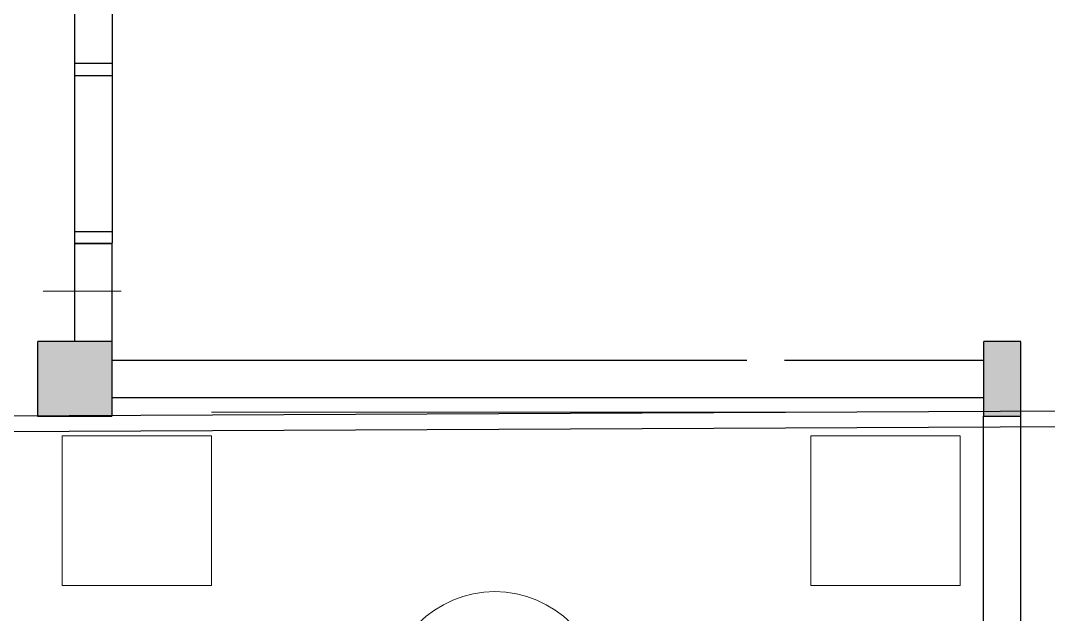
# Model space of a CAD drawing. Header units: inches. Extents: x 86328 to 235202, y 68629 to 184293.
# Drawn here: x 141907 to 146037, y 128245 to 130630 of the extents above; entities that cross this region are included whole.
import ezdxf

# ---------------------------------------------------------------- set-up
doc = ezdxf.new("R2010")
doc.units = ezdxf.units.IN
doc.header["$MEASUREMENT"] = 0
doc.linetypes.add('HIDDEN', pattern=[0.375, 0.25, -0.125])
doc.layers.add('DIM', color=251, linetype='Continuous', lineweight=0)
doc.layers.add('steel elbow 45deg', color=3, linetype='Continuous')

msp = doc.modelspace()

# ---------------------------------------------------------------- hatches: boundary and pattern name
at = {"layer": 'DIM', "linetype": 'HIDDEN', "lineweight": 25, "ltscale": 10}
h = msp.add_hatch(color=8, dxfattribs=at)
h.paths.add_polyline_path([(142275.9, 133615.4), (141975.9, 133615.4), (141975.9, 133315.4), (142275.9, 133315.4)])
h.paths.add_polyline_path([(146225.9, 133765.4), (145775.9, 133765.4), (145775.9, 133315.4), (146225.9, 133315.4)])
h.paths.add_polyline_path([(142275.9, 129340.4), (141975.9, 129340.4), (141975.9, 129040.4), (142275.9, 129040.4)])
h.paths.add_polyline_path([(150726.3, 133765.4), (150276.3, 133765.4), (150276.3, 133315.4), (150726.3, 133315.4)])
h.paths.add_polyline_path([(155226.3, 133965.4), (154776.3, 133965.4), (154776.3, 133315.4), (155226.3, 133315.4)])
h.paths.add_polyline_path([(145925.9, 129040.4), (145925.9, 129340.4), (145775.9, 129340.4), (145775.9, 129040.4)])

# ---------------------------------------------------------------- linework, layer by layer
at = {"layer": 'DIM', "color": 8, "linetype": 'HIDDEN', "lineweight": 25, "ltscale": 10}
for p, q in [((142125.9, 130458.2), (142125.9, 131151.9)), ((142275.9, 130926.9), (142275.9, 130458.2)), ((142125.9, 130458.2), (142275.9, 130458.2)), ((142125.9, 130458.2), (142275.9, 130458.2)), ((142125.9, 129734.2), (142125.9, 130458.2)), ((142125.9, 130458.2), (142275.9, 130458.2)), ((142125.9, 130408.2), (142125.9, 130458.2)), ((142125.9, 130458.2), (142275.9, 130458.2)), ((142275.9, 130458.2), (142275.9, 129734.2)), ((142275.9, 130458.2), (142275.9, 130408.2)), ((142275.9, 130408.2), (142125.9, 130408.2)), ((142125.9, 129734.2), (142125.9, 129783.2)), ((142125.9, 129783.2), (142275.9, 129783.2)), ((142275.9, 129783.2), (142275.9, 129734.2)), ((142125.9, 129340.4), (142125.9, 129734.2)), ((142125.9, 129734.2), (142275.9, 129734.2)), ((142125.9, 129734.2), (142275.9, 129734.2)), ((142275.9, 129734.2), (142125.9, 129734.2)), ((142275.9, 129734.2), (142125.9, 129734.2)), ((142275.9, 129340.4), (142275.9, 129734.2)), ((142275.9, 129340.4), (141975.9, 129340.4)), ((141975.9, 129340.4), (141975.9, 129040.4)), ((142275.9, 129040.4), (142275.9, 129340.4)), ((145925.9, 129340.4), (145775.9, 129340.4)), ((145775.9, 129340.4), (145775.9, 129040.4)), ((145925.9, 129040.4), (145925.9, 129340.4)), ((142275.9, 129265.4), (144825.9, 129265.4)), ((144975.9, 129265.4), (145775.9, 129265.4)), ((142275.9, 129115.4), (145775.9, 129115.4)), ((141975.9, 129040.4), (142275.9, 129040.4)), ((145775.9, 127515.4), (145775.9, 129040.4)), ((145775.9, 129040.4), (145925.9, 129040.4)), ((145925.9, 127515.4), (145925.9, 129040.4))]:
    msp.add_line(p, q, dxfattribs=at)
at = {"layer": 'DIM', "color": 8, "linetype": 'Continuous'}
for p, q in [((141997.5, 129542.7), (142311.6, 129542.7)), ((145082.8, 129057.3), (142674.3, 129057.3)), ((142674.3, 128961.3), (142074.3, 128961.3)), ((142074.3, 128961.3), (142074.3, 128361.3)), ((142674.3, 128361.3), (142674.3, 128961.3)), ((145682.8, 128961.3), (145082.8, 128961.3)), ((145082.8, 128961.3), (145082.8, 128361.3)), ((145682.8, 128361.3), (145682.8, 128961.3)), ((142074.3, 128361.3), (142674.3, 128361.3)), ((145082.8, 128361.3), (145682.8, 128361.3))]:
    msp.add_line(p, q, dxfattribs=at)
msp.add_circle((143812.7, 127902.5), 433.6, dxfattribs=at)
at = {"layer": 'steel elbow 45deg', "color": 8}
for p, q in [((140990.2, 129037.8), (146166.2, 129062.4)), ((140991.8, 128974.8), (146166.2, 128999.4))]:
    msp.add_line(p, q, dxfattribs=at)

doc.saveas('drawing.dxf')
